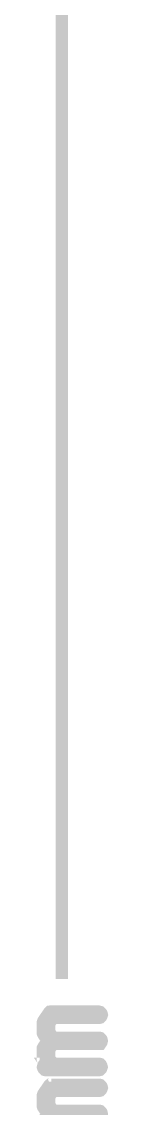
# Model space of a CAD drawing. Extents: x -5 to 108, y -42 to 54.
# Drawn here: x 47.8 to 49.02, y 25.9 to 43.7 of the extents above; entities that cross this region are included whole.
import ezdxf

# ---------------------------------------------------------------- set-up
doc = ezdxf.new("R2010")
doc.units = 0
doc.layers.add('CSILK_GDO', color=6, linetype='CONTINUOUS')

msp = doc.modelspace()

# ---------------------------------------------------------------- linework, layer by layer
at = {"layer": 'CSILK_GDO'}
for points, const_width in [([(48.26, 46.4185), (48.26, 28.01874)], 0.2032), ([(48.08982, 27.4574), (48.08474, 27.45486), (48.07712, 27.45486), (48.0695, 27.44724), (47.98314, 27.32024), (47.9806, 27.31262), (47.97806, 27.305), (47.97806, 27.13482), (47.9806, 27.1272), (47.98314, 27.12212), (48.06188, 27.00528), (47.98314, 26.89098), (47.9806, 26.88336), (47.97806, 26.87828), (47.97806, 26.70556), (47.9806, 26.69794), (47.98314, 26.69286), (48.0441, 26.60396), (48.00346, 26.60396), (47.9933, 26.60142), (47.98822, 26.59634), (47.98314, 26.58618), (47.9806, 26.57602), (47.98314, 26.5684), (47.98822, 26.55824), (47.9933, 26.55316), (48.00346, 26.55062), (48.85944, 26.55062), (48.8696, 26.55316), (48.87468, 26.55824), (48.87976, 26.5684), (48.8823, 26.57602), (48.87976, 26.58618), (48.87468, 26.59634), (48.8696, 26.60142), (48.85944, 26.60396), (48.10252, 26.60396), (48.02886, 26.71064), (48.02886, 26.87066), (48.10252, 26.97988), (48.86198, 26.97988), (48.87214, 26.97988), (48.87722, 26.9875), (48.8823, 26.99512), (48.88484, 27.00528), (48.8823, 27.01544), (48.87722, 27.02306), (48.87214, 27.02814), (48.86198, 27.03068), (48.10506, 27.03068), (48.02886, 27.1399), (48.02886, 27.29992), (48.10506, 27.4066), (48.86198, 27.4066), (48.87214, 27.40914), (48.87722, 27.41422), (48.8823, 27.42438), (48.88484, 27.432), (48.8823, 27.44216), (48.87722, 27.44978), (48.87214, 27.45486), (48.86198, 27.4574), (48.08982, 27.4574)], 0.254), ([(48.08982, 26.26106), (48.08474, 26.25852), (48.07712, 26.25852), (48.0695, 26.2509), (47.98314, 26.1239), (47.9806, 26.11628), (47.97806, 26.10866), (47.97806, 25.93848), (47.9806, 25.93086), (47.98314, 25.92578), (48.06188, 25.80894), (47.98314, 25.69464)], 0.254), ([(48.02886, 25.67432), (48.10252, 25.78354), (48.86198, 25.78354), (48.87214, 25.78354), (48.87722, 25.79116), (48.8823, 25.79878), (48.88484, 25.80894), (48.8823, 25.8191), (48.87722, 25.82672), (48.87214, 25.8318), (48.86198, 25.83434), (48.10506, 25.83434), (48.02886, 25.94356), (48.02886, 26.10358), (48.10506, 26.21026), (48.86198, 26.21026), (48.87214, 26.2128), (48.87722, 26.21788), (48.8823, 26.22804), (48.88484, 26.23566), (48.8823, 26.24582), (48.87722, 26.25344), (48.87214, 26.25852), (48.86198, 26.26106), (48.08982, 26.26106)], 0.254)]:
    msp.add_lwpolyline(points, dxfattribs=dict(at, const_width=const_width))

doc.saveas('drawing.dxf')
